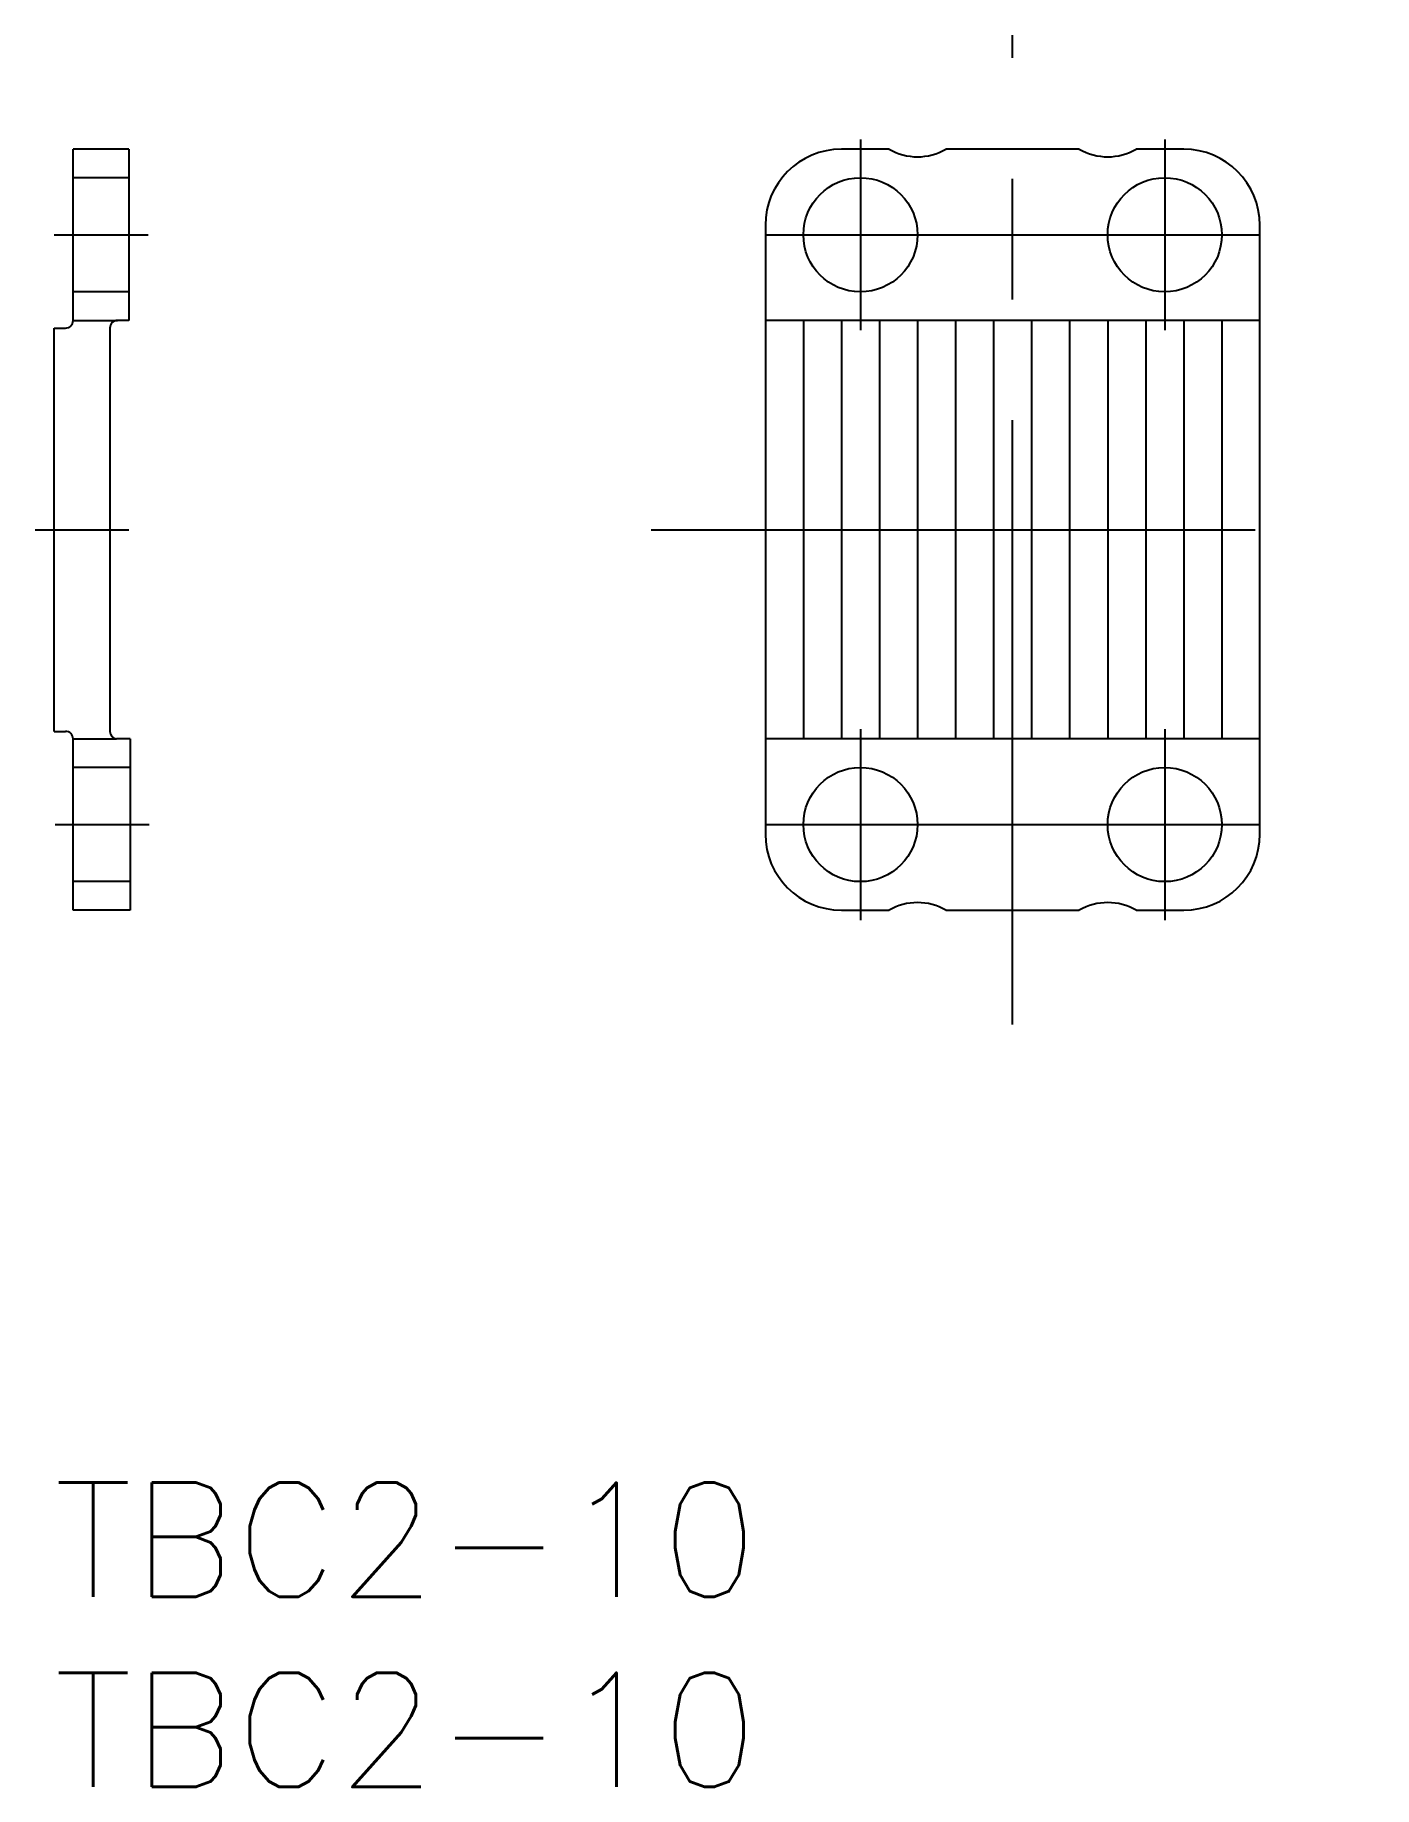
# Model space of a CAD drawing. Extents: x -0.5 to 34.7, y -8 to 38.
import ezdxf

# ---------------------------------------------------------------- set-up
doc = ezdxf.new("R2010")
doc.units = 0
doc.header["$LTSCALE"] = 0.5
doc.linetypes.add('CENTER', pattern=[50.8, 31.75, -6.35, 6.35, -6.35])
doc.linetypes.add('DASHED', pattern=[19.05, 12.7, -6.35])
for name, color, linetype in [('MSM_CENTER', 1, 'CENTER'), ('MSM_CONTINUOUS', 7, 'CONTINUOUS'), ('MSM_DASHED', 4, 'DASHED'), ('MSM_PART_NUMBER', 7, 'CONTINUOUS')]:
    doc.layers.add(name, color=color, linetype=linetype)
doc.styles.get("Standard").update_dxf_attribs({"font": 'txt.shx', "height": 2, "bigfont": 'bigfont.shx'})

# ---------------------------------------------------------------- blocks, each defined once
blk = doc.blocks.new('*U20')
at = {"layer": 'MSM_PART_NUMBER'}
blk.add_text('TBC2-10', height=3, dxfattribs=at).set_placement((0, -3))
blk = doc.blocks.new('*U21')
at = {"layer": 'MSM_PART_NUMBER'}
blk.add_text('TBC2-10', height=3, dxfattribs=at).set_placement((0, -8))

msp = doc.modelspace()

# ---------------------------------------------------------------- linework, layer by layer
at = {"layer": 'MSM_CENTER'}
for p, q in [((25.199, 12.042), (25.199, 38.042)), ((21.199, 35.3), (21.199, 30.284)), ((29.199, 35.3), (29.199, 30.284)), ((0, 32.792), (2.47, 32.792)), ((18.691, 32.792), (31.707, 32.792)), ((-0.5, 25.042), (1.97, 25.042)), ((15.699, 25.042), (34.699, 25.042)), ((21.199, 19.8), (21.199, 14.784)), ((29.199, 19.8), (29.199, 14.784)), ((0.03, 17.292), (2.5, 17.292)), ((18.691, 17.292), (31.707, 17.292))]:
    msp.add_line(p, q, dxfattribs=at)
at = {"layer": 'MSM_CONTINUOUS'}
for p, q in [((1.97, 35.042), (0.5, 35.042)), ((0.5, 30.542), (0.5, 35.042)), ((1.97, 35.042), (1.97, 30.542)), ((21.95, 35.042), (20.699, 35.042)), ((26.95, 35.042), (23.447, 35.042)), ((29.699, 35.042), (28.447, 35.042)), ((18.699, 33.042), (18.699, 17.042)), ((31.699, 17.042), (31.699, 33.042)), ((1.97, 30.542), (1.67, 30.542)), ((31.699, 30.542), (18.699, 30.542)), ((19.699, 30.542), (19.699, 19.542)), ((20.699, 30.542), (20.699, 19.542)), ((21.699, 30.542), (21.699, 19.542)), ((22.699, 30.542), (22.699, 19.542)), ((23.699, 30.542), (23.699, 19.542)), ((24.699, 30.542), (24.699, 19.542)), ((25.699, 30.542), (25.699, 19.542)), ((26.699, 30.542), (26.699, 19.542)), ((27.699, 30.542), (27.699, 19.542)), ((28.699, 30.542), (28.699, 19.542)), ((29.699, 30.542), (29.699, 19.542)), ((30.699, 30.542), (30.699, 19.542)), ((0, 19.742), (0, 30.342)), ((0, 30.342), (0.3, 30.342)), ((1.47, 30.342), (1.47, 19.742)), ((0, 19.742), (0.3, 19.742)), ((0.5, 15.042), (0.5, 19.542)), ((2, 19.542), (1.644, 19.542)), ((2, 19.542), (2, 15.042)), ((31.699, 19.542), (18.699, 19.542)), ((2, 15.042), (0.5, 15.042)), ((20.699, 15.042), (21.95, 15.042)), ((23.447, 15.042), (26.95, 15.042)), ((28.447, 15.042), (29.699, 15.042))]:
    msp.add_line(p, q, dxfattribs=at)
for centre in [(21.199, 32.792), (29.199, 32.792), (21.199, 17.292), (29.199, 17.292)]:
    msp.add_circle(centre, 1.5, dxfattribs=at)
for centre, radius, start, end in [((20.699, 33.042), 2, 90, 180), ((22.699, 36.342), 1.5, 240.0761, 299.9264), ((27.699, 36.342), 1.5, 240.0736, 299.9264), ((29.699, 33.042), 2, 0, 90), ((0.3, 30.542), 0.2, 270, 0), ((1.67, 30.342), 0.2, 90, 180), ((0.3, 19.542), 0.2, 0, 90), ((1.672, 19.742), 0.202, 180, 262.0182), ((20.699, 17.042), 2, 180, 270), ((29.699, 17.042), 2, 270, 0), ((22.699, 13.742), 1.5, 60.0736, 119.9264), ((27.699, 13.742), 1.5, 60.0736, 119.9264)]:
    msp.add_arc(centre, radius, start, end, dxfattribs=at)
at = {"layer": 'MSM_DASHED'}
for p, q in [((1.97, 34.292), (0.5, 34.292)), ((1.97, 31.292), (0.5, 31.292)), ((0.5, 30.542), (1.67, 30.542)), ((0.5, 19.542), (1.644, 19.542)), ((2, 18.792), (0.5, 18.792)), ((2, 15.792), (0.5, 15.792))]:
    msp.add_line(p, q, dxfattribs=at)

# ---------------------------------------------------------------- block references
at = {"layer": 'MSM_CONTINUOUS'}
for name in ['*U20', '*U21']:
    msp.add_blockref(name, (0, 0), dxfattribs=at)

doc.saveas('drawing.dxf')
